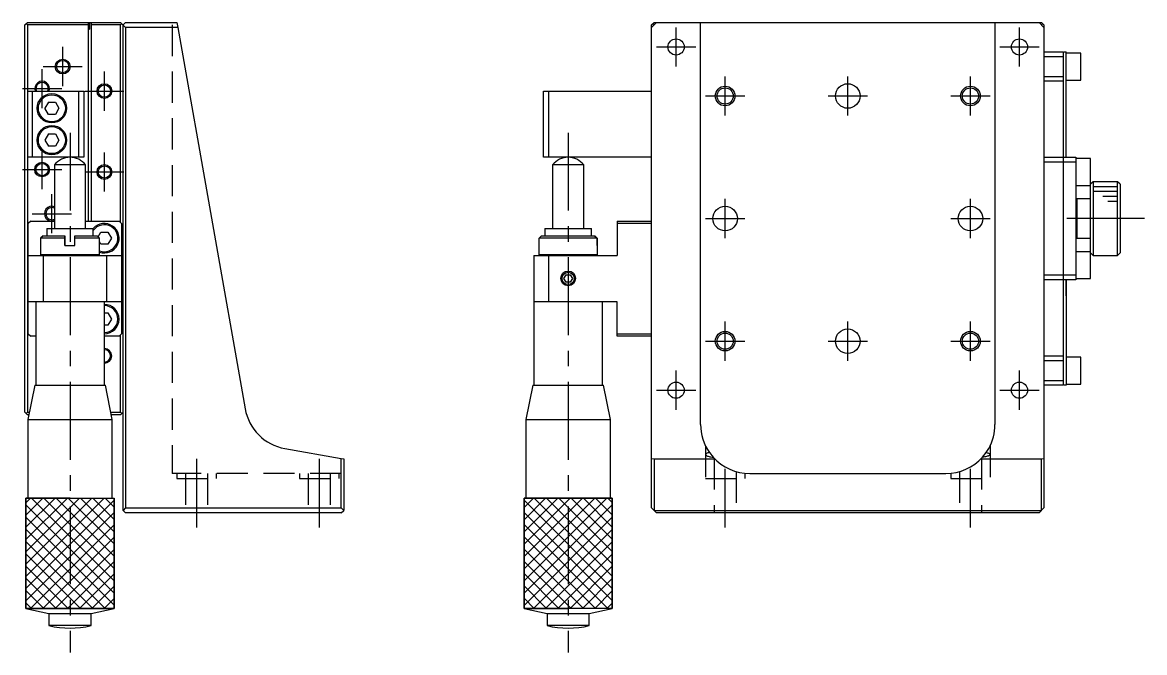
# Model space of a CAD drawing. Extents: x 0 to 488, y -8 to 338.
# Drawn here: x 259.5 to 488.2, y 107.7 to 236.2 of the extents above; entities that cross this region are included whole.
import ezdxf

# ---------------------------------------------------------------- set-up
doc = ezdxf.new("R2010")
doc.units = 0
doc.header["$LTSCALE"] = 0.5
doc.linetypes.add('CENTER', pattern=[50.8, 31.75, -6.35, 6.35, -6.35])
doc.linetypes.add('DASHED', pattern=[19.05, 12.7, -6.35])
for name, color, linetype in [('MSM_CENTER', 1, 'CENTER'), ('MSM_CONTINUOUS', 7, 'CONTINUOUS'), ('MSM_DASHED', 4, 'DASHED'), ('MSM_NARROW', 5, 'CONTINUOUS')]:
    doc.layers.add(name, color=color, linetype=linetype)

msp = doc.modelspace()

# ---------------------------------------------------------------- linework, layer by layer
at = {"layer": 'MSM_CENTER'}
for p, q in [((392.75, 227.155071), (392.75, 235.155071)), ((462.75, 227.155071), (462.75, 235.155071)), ((267.7, 223.155071), (267.7, 231.155071)), ((388.75, 231.155071), (396.75, 231.155071)), ((458.75, 231.155071), (466.75, 231.155071)), ((263.5, 218.655071), (263.5, 226.655071)), ((263.7, 227.155071), (271.7, 227.155071)), ((276.2, 218.155071), (276.2, 226.155071)), ((402.75, 217.155071), (402.75, 225.155071)), ((427.75, 217.155071), (427.75, 225.155071)), ((452.75, 217.155071), (452.75, 225.155071)), ((259.5, 222.655071), (267.5, 222.655071)), ((272.2, 222.155071), (280.2, 222.155071)), ((398.75, 221.155071), (406.75, 221.155071)), ((423.75, 221.155071), (431.75, 221.155071)), ((448.75, 221.155071), (456.75, 221.155071)), ((269.2, 213.654914), (269.2, 107.655071)), ((370.75, 213.654914), (370.75, 107.655071)), ((263.5, 202.155071), (263.5, 210.155071)), ((276.2, 201.655071), (276.2, 209.655071)), ((259.5, 206.155071), (267.5, 206.155071)), ((272.2, 205.655071), (280.2, 205.655071)), ((265.5, 193.155071), (265.5, 201.155071)), ((402.75, 192.155071), (402.75, 200.155071)), ((452.75, 192.155071), (452.75, 200.155071)), ((261.5, 197.155071), (269.5, 197.155071)), ((398.75, 196.155071), (406.75, 196.155071)), ((448.75, 196.155071), (456.75, 196.155071)), ((488.25, 196.155071), (472.25, 196.155071)), ((402.75, 167.155071), (402.75, 175.155071)), ((427.75, 167.155071), (427.75, 175.155071)), ((452.75, 167.155071), (452.75, 175.155071)), ((398.75, 171.155071), (406.75, 171.155071)), ((423.75, 171.155071), (431.75, 171.155071)), ((448.75, 171.155071), (456.75, 171.155071)), ((392.75, 157.155071), (392.75, 165.155071)), ((462.75, 157.155071), (462.75, 165.155071)), ((388.75, 161.155071), (396.75, 161.155071)), ((458.75, 161.155071), (466.75, 161.155071)), ((295, 147.155071), (295, 133.155071)), ((320, 147.155071), (320, 133.155071)), ((402.75, 133.155071), (402.75, 145.155071)), ((452.750009, 133.155079), (452.750009, 145.155066))]:
    msp.add_line(p, q, dxfattribs=at)
at = {"layer": 'MSM_CONTINUOUS'}
for p, q in [((260, 235.655071), (260.5, 236.155071)), ((260, 156.655071), (260, 235.655071)), ((260.5, 235.655071), (260.25, 235.905071)), ((260.5, 236.155071), (279.5, 236.155071)), ((260.5, 235.655071), (260.5, 156.655071)), ((273, 235.655071), (260.5, 235.655071)), ((273, 195.655071), (273, 236.155071)), ((273.2, 236.155071), (273.2, 234.755071)), ((273.5, 236.155071), (273.5, 195.655071)), ((279.5, 235.655071), (273.5, 235.655071)), ((279.5, 236.155071), (280.5, 235.155071)), ((279.5, 235.655071), (279.75, 235.905071)), ((279.5, 195.355071), (279.5, 235.655071)), ((280.5, 236.155071), (280, 235.655071)), ((280, 136.655071), (280, 235.655071)), ((280.5, 236.155071), (291, 236.155071)), ((291, 236.155071), (291.176327, 235.155071)), ((387.75, 235.655071), (388.25, 236.155071)), ((388.75, 236.155071), (387.75, 235.155071)), ((387.75, 137.155071), (387.75, 235.655071)), ((388, 235.905071), (388.25, 235.655071)), ((388.25, 236.155071), (467.25, 236.155071)), ((397.75, 154.155071), (397.75, 236.155071)), ((457.75, 236.155071), (457.75, 154.155071)), ((467.75, 235.155071), (466.75, 236.155071)), ((467.75, 235.655071), (467.25, 236.155071)), ((467.25, 235.655071), (467.5, 235.905071)), ((467.75, 235.655071), (467.75, 137.155071)), ((273, 234.755071), (273.2, 234.755071)), ((291.176327, 235.155071), (280.5, 235.155071)), ((280.5, 235.155071), (280.5, 137.155071)), ((291.176327, 235.155071), (304.889756, 157.382352)), ((467.95, 230.155071), (467.75, 229.955071)), ((471.75, 229.155071), (467.75, 229.155071)), ((467.95, 230.155071), (471.55, 230.155071)), ((471.55, 230.155071), (471.75, 229.955071)), ((471.75, 162.155071), (471.75, 230.155071)), ((471.75, 230.155071), (472.25, 230.155071)), ((472.25, 208.655071), (472.25, 230.155071)), ((475.25, 229.905071), (472.25, 229.905071)), ((475.25, 224.405071), (475.25, 229.905071)), ((467.75, 225.155071), (471.75, 225.155071)), ((467.75, 224.355071), (467.95, 224.155071)), ((471.75, 224.355071), (471.55, 224.155071)), ((472.25, 224.405071), (475.25, 224.405071)), ((260.5, 222.155071), (272, 222.155071)), ((261.5, 222.155071), (261.5, 208.655071)), ((271, 208.655071), (271, 222.155071)), ((272, 222.155071), (272, 208.655071)), ((365.75, 208.655071), (365.75, 222.155071)), ((365.75, 222.155071), (387.75, 222.155071)), ((366.75, 222.155071), (366.75, 208.655071)), ((471.55, 224.155071), (467.95, 224.155071)), ((264.778312, 219.90507), (264.056624, 218.65507)), ((264.778312, 219.90507), (266.221688, 219.905071)), ((266.221688, 219.905071), (266.943376, 218.655071)), ((264.778312, 217.40507), (264.056624, 218.65507)), ((266.221688, 217.405071), (264.778312, 217.40507)), ((266.943376, 218.655071), (266.221688, 217.405071)), ((264.778312, 213.40507), (264.056624, 212.15507)), ((264.778312, 213.40507), (266.221688, 213.405071)), ((266.221688, 213.405071), (266.943376, 212.155071)), ((264.056624, 212.15507), (264.778312, 210.90507)), ((266.221688, 210.905071), (264.778312, 210.90507)), ((266.943376, 212.155071), (266.221688, 210.905071)), ((472.250001, 208.655071), (472.250001, 211.905071)), ((272, 208.655071), (260.5, 208.655071)), ((387.75, 208.655071), (365.75, 208.655071)), ((467.75, 208.655071), (474.25, 208.655071)), ((474.25, 208.655071), (474.25, 183.655071)), ((477.25, 208.405071), (474.25, 208.405071)), ((477.25, 183.905071), (477.25, 208.405071)), ((272.375, 207.087891), (266.025, 207.087891)), ((266.025, 207.087891), (266.025, 194.155071)), ((272.375, 194.155071), (272.375, 207.087891)), ((373.925, 207.087891), (367.575, 207.087891)), ((367.575, 207.087891), (367.575, 194.155071)), ((373.925, 194.155071), (373.925, 207.087891)), ((474.25, 207.655071), (467.75, 207.655071)), ((477.75, 203.655071), (477.25, 203.155071)), ((477.75, 203.655071), (477.75, 188.655071)), ((482.75, 203.655071), (477.75, 203.655071)), ((482.75, 188.655071), (482.75, 203.655071)), ((483.25, 203.155071), (482.75, 203.655071)), ((474.25, 202.905071), (477.25, 202.905071)), ((483.25, 203.155071), (483.25, 189.155071)), ((474.45, 200.155071), (474.25, 199.955071)), ((474.45, 200.155071), (474.45, 192.155071)), ((477.25, 200.155071), (474.45, 200.155071)), ((261.2, 195.655071), (260.7, 195.155071)), ((260.7, 172.655071), (260.7, 195.155071)), ((261.2, 195.655071), (266.025, 195.655071)), ((272.375, 195.655071), (279.2, 195.655071)), ((279.7, 195.155071), (279.2, 195.655071)), ((279.7, 195.155071), (279.7, 172.655071)), ((380.75, 195.655071), (380.75, 188.655071)), ((380.75, 195.655071), (387.75, 195.655071)), ((387.75, 195.155071), (380.75, 195.155071)), ((263.7, 192.655071), (263.2, 192.155071)), ((268.146462, 192.155071), (263.2, 192.155071)), ((263.2, 192.155071), (263.2, 188.855071)), ((263.7, 192.655071), (268.157986, 192.655071)), ((264.45, 194.155071), (273.95, 194.155071)), ((264.45, 194.155071), (264.45, 192.655071)), ((268.15106, 192.655071), (268.146462, 192.155071)), ((268.146462, 192.155071), (268.146462, 190.655071)), ((268.157986, 190.655071), (268.157986, 192.655071)), ((270.14638, 192.155071), (270.150978, 192.655071)), ((275.2, 192.155071), (270.14638, 192.155071)), ((270.14638, 190.655071), (270.14638, 192.155071)), ((270.150978, 192.655071), (274.7, 192.655071)), ((273.95, 192.655071), (273.95, 194.155071)), ((275.2, 192.155071), (274.7, 192.655071)), ((274.918911, 192.436159), (275.478312, 193.405071)), ((275.2, 188.855071), (275.2, 192.155071)), ((275.478312, 193.405071), (276.921688, 193.405071)), ((276.921688, 193.405071), (277.643376, 192.155071)), ((277.643376, 192.155071), (276.921688, 190.905071)), ((364.825106, 192.155071), (365.332838, 192.655071)), ((364.825106, 190.655071), (364.825106, 192.155071)), ((376.656781, 192.155071), (364.825106, 192.155071)), ((365.332838, 192.655071), (376.167162, 192.655071)), ((366, 194.155071), (375.5, 194.155071)), ((366, 194.155071), (366, 192.655071)), ((375.5, 192.655071), (375.5, 194.155071)), ((376.149049, 192.655071), (376.656781, 192.155071)), ((376.674894, 192.155071), (376.167162, 192.655071)), ((376.656781, 192.155071), (376.656781, 190.655071)), ((376.674894, 190.655071), (376.674894, 192.155071)), ((474.25, 192.355071), (474.45, 192.155071)), ((474.45, 192.155071), (477.25, 192.155071)), ((268.146462, 190.655071), (270.14638, 190.655071)), ((275.478312, 190.905071), (275.2, 191.387121)), ((276.921688, 190.905071), (275.478312, 190.905071)), ((364.75, 190.655071), (364.825106, 190.655071)), ((364.75, 190.655071), (364.75, 188.855071)), ((376.656781, 190.655071), (376.75, 190.655071)), ((376.75, 188.855071), (376.75, 190.655071)), ((260.7, 188.655071), (279.7, 188.655071)), ((263.2, 188.855071), (275.2, 188.855071)), ((263.2, 188.855071), (263.4, 188.655071)), ((263.7, 188.655071), (263.7, 179.155071)), ((275, 188.655071), (275.2, 188.855071)), ((276.7, 179.155071), (276.7, 188.655071)), ((363.75, 188.655071), (380.75, 188.655071)), ((363.75, 188.655071), (363.75, 162.155071)), ((364.75, 188.855071), (376.75, 188.855071)), ((364.75, 188.855071), (364.95, 188.655071)), ((366.75, 188.655071), (366.75, 179.155071)), ((376.55, 188.655071), (376.75, 188.855071)), ((477.25, 189.405071), (474.25, 189.405071)), ((477.25, 189.155071), (477.75, 188.655071)), ((477.75, 188.655071), (482.75, 188.655071)), ((482.75, 188.655071), (483.25, 189.155071)), ((369.883975, 183.955071), (370.316987, 184.705071)), ((370.316987, 183.205071), (369.883975, 183.955071)), ((370.316987, 184.705071), (371.183013, 184.705071)), ((371.183013, 183.205071), (370.316987, 183.205071)), ((371.183013, 184.705071), (371.616025, 183.955071)), ((371.616025, 183.955071), (371.183013, 183.205071)), ((467.75, 184.655071), (474.25, 184.655071)), ((474.25, 183.655071), (467.75, 183.655071)), ((472.25, 183.655071), (472.25, 162.155071)), ((472.250001, 180.405071), (472.250001, 183.655071)), ((474.25, 183.905071), (477.25, 183.905071)), ((279.7, 179.155071), (260.7, 179.155071)), ((262.2, 179.155071), (262.2, 162.155071)), ((276.2, 162.155071), (276.2, 179.155071)), ((380.75, 179.155071), (363.75, 179.155071)), ((377.75, 162.155071), (377.75, 179.155071)), ((380.75, 172.155071), (380.75, 179.155071)), ((276.2, 176.905071), (276.921688, 176.905071)), ((276.921688, 176.905071), (277.643376, 175.655071)), ((276.921688, 174.405071), (276.2, 174.405071)), ((277.643376, 175.655071), (276.921688, 174.405071)), ((260.7, 172.655071), (261.2, 172.155071)), ((262.2, 172.155071), (261.2, 172.155071)), ((279.2, 172.155071), (276.2, 172.155071)), ((279.2, 172.155071), (279.7, 172.655071)), ((279.5, 156.655071), (279.5, 172.455071)), ((380.75, 172.655071), (387.75, 172.655071)), ((387.75, 172.155071), (380.75, 172.155071)), ((467.95, 168.155071), (467.75, 167.955071)), ((471.75, 167.155071), (467.75, 167.155071)), ((467.95, 168.155071), (471.55, 168.155071)), ((471.55, 168.155071), (471.75, 167.955071)), ((475.25, 167.905071), (472.25, 167.905071)), ((475.25, 162.405071), (475.25, 167.905071)), ((467.75, 163.155071), (471.75, 163.155071)), ((262, 162.155071), (260.6, 155.155071)), ((262, 162.155071), (276.4, 162.155071)), ((277.8, 155.155071), (276.4, 162.155071)), ((363.55, 162.155071), (362.15, 155.155071)), ((363.55, 162.155071), (377.95, 162.155071)), ((379.35, 155.155071), (377.95, 162.155071)), ((467.75, 162.355071), (467.95, 162.155071)), ((471.55, 162.155071), (467.95, 162.155071)), ((471.55, 162.155071), (471.75, 162.355071)), ((472.25, 162.155071), (471.75, 162.155071)), ((472.25, 162.405071), (475.25, 162.405071)), ((260.5, 156.155071), (260, 156.655071)), ((260.25, 156.405071), (260.5, 156.655071)), ((260.5, 156.655071), (260.9, 156.655071)), ((260.8, 156.155071), (260.5, 156.155071)), ((277.5, 156.655071), (279.5, 156.655071)), ((279.5, 156.155071), (277.6, 156.155071)), ((279.75, 156.405071), (279.5, 156.655071)), ((280, 156.655071), (279.5, 156.155071)), ((260.6, 155.155071), (277.8, 155.155071)), ((260.6, 155.155071), (260.6, 139.155071)), ((277.8, 139.155071), (277.8, 155.155071)), ((362.15, 155.155071), (379.35, 155.155071)), ((362.15, 155.155071), (362.15, 139.155071)), ((379.35, 139.155071), (379.35, 155.155071)), ((313.001351, 149.270756), (324.5, 147.243234)), ((324.5, 137.155071), (324.5, 147.243234)), ((324.5, 147.243234), (325, 147.155071)), ((325, 147.155071), (325, 136.655071)), ((387.75, 147.243234), (388.25, 147.155071)), ((388.25, 147.155071), (388.25, 136.655071)), ((388.25, 147.155071), (400.608572, 147.155071)), ((398.762649, 148.092752), (398.75, 148.036705)), ((398.75, 148.036705), (398.761579, 147.983079)), ((398.761579, 147.983079), (398.796247, 147.929763)), ((398.800517, 148.148445), (398.762649, 148.092752)), ((398.796247, 147.929763), (398.853806, 147.877067)), ((398.863363, 148.20343), (398.800517, 148.148445)), ((398.853806, 147.877067), (398.93392, 147.825294)), ((398.95079, 148.257361), (398.863363, 148.20343)), ((398.93392, 147.825294), (399.036127, 147.774746)), ((399.062246, 148.309897), (398.95079, 148.257361)), ((399.036127, 147.774746), (399.159834, 147.725714)), ((399.197025, 148.360705), (399.062246, 148.309897)), ((399.159834, 147.725714), (399.304326, 147.678482)), ((399.354276, 148.409463), (399.197025, 148.360705)), ((399.304326, 147.678482), (399.468766, 147.633325)), ((399.533002, 148.455864), (399.354276, 148.409463)), ((399.468766, 147.633325), (399.652203, 147.590502)), ((399.533002, 148.455864), (400.302268, 147.481894)), ((399.652203, 147.590502), (399.853573, 147.550263)), ((399.853573, 147.550263), (400.071711, 147.51284)), ((400.071711, 147.51284), (400.305355, 147.47845)), ((454.891428, 147.155071), (467.25, 147.155071)), ((455.428289, 147.51284), (455.194645, 147.47845)), ((455.199451, 147.483813), (455.966998, 148.455864)), ((455.646427, 147.550263), (455.428289, 147.51284)), ((455.847797, 147.590502), (455.646427, 147.550263)), ((456.031234, 147.633325), (455.847797, 147.590502)), ((455.966998, 148.455864), (456.145724, 148.409463)), ((456.195674, 147.678482), (456.031234, 147.633325)), ((456.145724, 148.409463), (456.302975, 148.360705)), ((456.340166, 147.725714), (456.195674, 147.678482)), ((456.302975, 148.360705), (456.437754, 148.309897)), ((456.463873, 147.774746), (456.340166, 147.725714)), ((456.437754, 148.309897), (456.54921, 148.257361)), ((456.56608, 147.825294), (456.463873, 147.774746)), ((456.54921, 148.257361), (456.636637, 148.20343)), ((456.646194, 147.877067), (456.56608, 147.825294)), ((456.636637, 148.20343), (456.699483, 148.148445)), ((456.703753, 147.929763), (456.646194, 147.877067)), ((456.699483, 148.148445), (456.737351, 148.092752)), ((456.738421, 147.983079), (456.703753, 147.929763)), ((456.737351, 148.092752), (456.75, 148.036705)), ((456.75, 148.036705), (456.738421, 147.983079)), ((467.25, 147.155071), (467.75, 147.243234)), ((467.25, 136.655071), (467.25, 147.155071)), ((407.75, 144.155071), (447.75, 144.155071)), ((260.2, 139.155071), (278.2, 139.155071)), ((260.2, 116.655071), (260.2, 139.155071)), ((278.2, 139.155071), (278.2, 116.655071)), ((361.75, 139.155071), (379.75, 139.155071)), ((361.75, 116.655071), (361.75, 139.155071)), ((379.75, 139.155071), (379.75, 116.655071)), ((280.5, 137.155071), (280, 136.655071)), ((280, 136.655071), (280.5, 136.155071)), ((280.5, 137.155071), (324.5, 137.155071)), ((324.5, 136.155071), (280.5, 136.155071)), ((325, 136.655071), (324.5, 137.155071)), ((324.5, 136.155071), (325, 136.655071)), ((388.75, 136.155071), (387.75, 137.155071)), ((388.25, 136.655071), (467.25, 136.655071)), ((466.75, 136.155071), (388.75, 136.155071)), ((467.75, 137.155071), (466.75, 136.155071)), ((260.2, 116.655071), (264.9, 115.655071)), ((278.2, 116.655071), (260.2, 116.655071)), ((264.9, 115.655071), (273.5, 115.655071)), ((264.9, 115.655071), (264.9, 113.155071)), ((273.5, 115.655071), (278.2, 116.655071)), ((273.5, 113.155071), (273.5, 115.655071)), ((361.75, 116.655071), (366.45, 115.655071)), ((379.75, 116.655071), (361.75, 116.655071)), ((366.45, 115.655071), (375.05, 115.655071)), ((366.45, 115.655071), (366.45, 113.155071)), ((375.05, 115.655071), (379.75, 116.655071)), ((375.05, 113.155071), (375.05, 115.655071)), ((273.5, 113.155071), (264.9, 113.155071)), ((375.05, 113.155071), (366.45, 113.155071))]:
    msp.add_line(p, q, dxfattribs=at)
for centre, radius in [((392.75, 231.155071), 1.65), ((462.75, 231.155071), 1.65), ((267.7, 227.155071), 1.25), ((276.2, 222.155071), 1.25), ((402.75, 221.155071), 1.65), ((427.75, 221.155071), 2.5), ((452.75, 221.155071), 1.65), ((265.5, 218.655071), 3), ((265.5, 218.655071), 2.75), ((265.5, 212.155071), 3), ((265.5, 212.155071), 2.75), ((263.5, 206.155071), 1.25), ((276.2, 205.655071), 1.25), ((402.75, 196.155071), 2.5), ((452.75, 196.155071), 2.5), ((370.75, 183.955071), 1.25), ((402.75, 171.155071), 1.65), ((427.75, 171.155071), 2.5), ((452.75, 171.155071), 1.65), ((392.75, 161.155071), 1.65), ((462.75, 161.155071), 1.65)]:
    msp.add_circle(centre, radius, dxfattribs=at)
for centre, radius, start, end in [((263.5, 222.655071), 1.25, 336.421822, 203.57813225), ((269.2, 204.654914), 4, 37.462651, 142.537349), ((370.75, 204.654914), 4, 37.462651, 142.537349), ((265.5, 197.155071), 1.25, 65.165412, 294.83457027), ((276.2, 192.155071), 3, 250.528779, 138.590378), ((276.2, 192.155071), 2.75, 248.676314, 144.90318603), ((276.2, 175.655071), 3, 270, 90), ((276.2, 175.655071), 2.75, 270, 90), ((276.2, 168.155071), 1.25, 270, 90), ((314.737833, 159.118834), 10, 190, 260), ((407.75, 154.155071), 10, 180, 214.74469621), ((447.74998, 154.155076), 10.00002, 330.762493, 359.99997), ((447.75, 154.155071), 10, 325.255309, 330.762462), ((407.75, 154.155071), 10, 221.886877, 270.00000112), ((447.75, 154.155071), 10, 270, 318.11310065), ((269.2, 131.395071), 18.74, 256.734971, 283.26500541), ((370.75, 131.395071), 18.74, 256.734971, 283.26500541)]:
    msp.add_arc(centre, radius, start, end, dxfattribs=at)
at = {"layer": 'MSM_DASHED'}
for p, q in [((290, 235.655071), (290, 144.155071)), ((398.75, 149.796172), (398.75, 143.155071)), ((456.750009, 149.796191), (456.750009, 143.155071)), ((400.5, 147.267582), (400.5, 136.155071)), ((455.000009, 147.267592), (455.000009, 136.155071)), ((324.5, 144.155071), (290, 144.155071)), ((291, 144.155071), (291, 143.155071)), ((292.75, 144.155071), (292.75, 136.155071)), ((297.25, 144.155071), (297.25, 136.155071)), ((299, 144.155071), (299, 143.155071)), ((316, 144.155071), (316, 143.155071)), ((317.75, 144.155071), (317.75, 136.155071)), ((322.25, 144.155071), (322.25, 136.155071)), ((324, 144.155071), (324, 143.155071)), ((405, 144.540629), (405, 136.155071)), ((406.75, 144.155071), (406.75, 143.155071)), ((448.750009, 144.155071), (448.750009, 143.155071)), ((450.500009, 144.540631), (450.500009, 136.155071)), ((291, 143.155071), (299, 143.155071)), ((316, 143.155071), (324, 143.155071)), ((398.75, 143.155071), (406.75, 143.155071)), ((448.750009, 143.155071), (456.750009, 143.155071))]:
    msp.add_line(p, q, dxfattribs=at)
at = {"layer": 'MSM_NARROW'}
for p, q in [((482.75, 202.655071), (477.75, 202.655071)), ((482.75, 201.655071), (477.75, 201.655071)), ((482.75, 200.655071), (479.75, 200.655071)), ((482.75, 199.655071), (480.75, 199.655071)), ((269.2, 139.155071), (260.2, 139.155071)), ((260.2, 139.155071), (260.2, 116.655071)), ((260.2, 138.2), (261.155071, 139.155071)), ((260.2, 135.7), (263.655071, 139.155071)), ((260.2, 133.2), (266.155071, 139.155071)), ((260.2, 130.7), (268.655071, 139.155071)), ((260.2, 128.2), (271.155071, 139.155071)), ((260.2, 125.7), (273.655071, 139.155071)), ((260.2, 123.2), (276.155071, 139.155071)), ((260.2, 120.7), (278.2, 138.7)), ((260.2, 137.8), (278.2, 119.8)), ((261.344929, 139.155071), (278.2, 122.3)), ((263.844929, 139.155071), (278.2, 124.8)), ((266.344929, 139.155071), (278.2, 127.3)), ((268.844929, 139.155071), (278.2, 129.8)), ((271.344929, 139.155071), (278.2, 132.3)), ((273.844929, 139.155071), (278.2, 134.8)), ((276.344929, 139.155071), (278.2, 137.3)), ((278.2, 116.655071), (278.2, 139.155071)), ((379.75, 139.155071), (361.75, 139.155071)), ((361.75, 139.155071), (361.75, 116.655071)), ((361.75, 137.25), (363.655071, 139.155071)), ((361.75, 134.75), (366.155071, 139.155071)), ((361.75, 132.25), (368.655071, 139.155071)), ((361.75, 129.75), (371.155071, 139.155071)), ((361.75, 127.25), (373.655071, 139.155071)), ((361.75, 124.75), (376.155071, 139.155071)), ((361.75, 122.25), (378.655071, 139.155071)), ((361.75, 138.75), (379.75, 120.75)), ((361.75, 119.75), (379.75, 137.75)), ((363.844929, 139.155071), (379.75, 123.25)), ((366.344929, 139.155071), (379.75, 125.75)), ((368.844929, 139.155071), (379.75, 128.25)), ((371.344929, 139.155071), (379.75, 130.75)), ((373.844929, 139.155071), (379.75, 133.25)), ((376.344929, 139.155071), (379.75, 135.75)), ((378.844929, 139.155071), (379.75, 138.25)), ((379.75, 116.655071), (379.75, 139.155071)), ((260.2, 118.2), (278.2, 136.2)), ((260.2, 135.3), (278.2, 117.3)), ((361.75, 136.25), (379.75, 118.25)), ((361.75, 117.25), (379.75, 135.25)), ((260.2, 132.8), (276.344929, 116.655071)), ((261.155071, 116.655071), (278.2, 133.7)), ((361.75, 133.75), (378.844929, 116.655071)), ((363.655071, 116.655071), (379.75, 132.75)), ((263.655071, 116.655071), (278.2, 131.2)), ((361.75, 131.25), (376.344929, 116.655071)), ((260.2, 130.3), (273.844929, 116.655071)), ((266.155071, 116.655071), (278.2, 128.7)), ((361.75, 128.75), (373.844929, 116.655071)), ((366.155071, 116.655071), (379.75, 130.25)), ((260.2, 127.8), (271.344929, 116.655071)), ((268.655071, 116.655071), (278.2, 126.2)), ((361.75, 126.25), (371.344929, 116.655071)), ((368.655071, 116.655071), (379.75, 127.75)), ((260.2, 125.3), (268.844929, 116.655071)), ((271.155071, 116.655071), (278.2, 123.7)), ((361.75, 123.75), (368.844929, 116.655071)), ((371.155071, 116.655071), (379.75, 125.25)), ((260.2, 122.8), (266.344929, 116.655071)), ((361.75, 121.25), (366.344929, 116.655071)), ((373.655071, 116.655071), (379.75, 122.75)), ((260.2, 120.3), (263.844929, 116.655071)), ((273.655071, 116.655071), (278.2, 121.2)), ((376.155071, 116.655071), (379.75, 120.25)), ((260.2, 117.8), (261.344929, 116.655071)), ((276.155071, 116.655071), (278.2, 118.7)), ((361.75, 118.75), (363.844929, 116.655071)), ((378.655071, 116.655071), (379.75, 117.75)), ((260.2, 116.655071), (278.2, 116.655071)), ((361.75, 116.655071), (370.75, 116.655071))]:
    msp.add_line(p, q, dxfattribs=at)
for centre, radius in [((267.7, 227.155071), 1.5), ((276.2, 222.155071), 1.5), ((402.75, 221.155071), 2), ((452.75, 221.155071), 2), ((263.5, 206.155071), 1.5), ((276.2, 205.655071), 1.5), ((370.75, 183.955071), 1.5), ((402.75, 171.155071), 2), ((452.75, 171.155071), 2)]:
    msp.add_circle(centre, radius, dxfattribs=at)
for centre, start, end in [((263.5, 222.655071), 340.528779, 199.471221), ((265.5, 197.155071), 69.512685, 290.4873103), ((276.2, 168.155071), 270, 90)]:
    msp.add_arc(centre, 1.5, start, end, dxfattribs=at)

doc.saveas('drawing.dxf')
